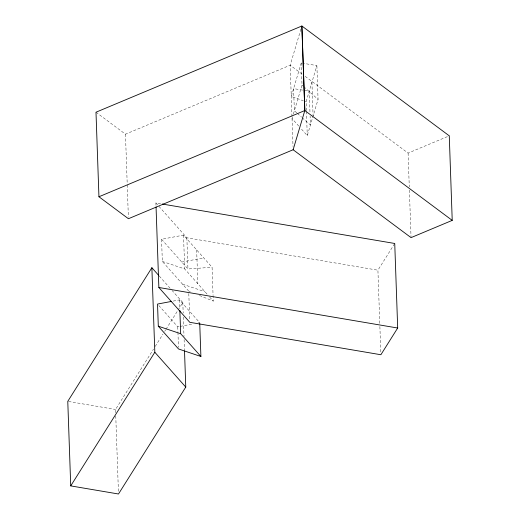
<?xml version="1.0" encoding="UTF-8"?>
<svg xmlns="http://www.w3.org/2000/svg" width="520" height="520" viewBox="0 0 520 520"><rect width="100%" height="100%" fill="white"/><g stroke="black" fill="none" stroke-linecap="round" stroke-linejoin="round"><path stroke-width="0.39" stroke-dasharray="2.6 1.95" d="M300.957 29.075L290.173 65.215L293.02 146.549M301.236 62.985L291.265 96.415L303.31 100.77M292.474 117.091L292.038 118.547L298.701 126.002M293.351 114.166L302.01 85.117L301.236 62.985M306.397 110.63L306.092 101.77L316.882 65.579L302.796 63.245M301.561 129.201L307.268 135.59L318.065 99.392L316.882 65.579M115.655 412.678L115.538 409.461L153.491 349.154M155.22 346.418L162.981 334.081M164.703 331.338L165.568 329.966M165.997 329.284L177.645 310.778M178.074 310.096L182.819 302.556L172.146 290.55M379.776 323.343L377.916 270.199L394.738 243.477M95.992 112.216L125.47 134.186L290.173 65.215L302.556 74.438M305.162 76.382L408.096 153.088L449.274 135.844M188.721 291.122L162.338 261.423L161.564 239.291L183.521 235.125L212.089 267.274L213.07 295.451M181.792 262.054L203.749 257.894M173.219 301.093L179.491 299.897L199.719 322.667L198.146 322.966M158.788 305.487L177.756 326.833L179.322 326.534M180.108 326.385L192.66 324.006M161.564 239.291L187.947 268.983L212.089 267.274M155.994 205.368L155.909 202.95L161.499 203.899M155.909 202.95L186.856 237.783L377.916 270.199M68.569 401.492L115.538 409.461M162.338 261.423L184.704 268.944L207.539 294.639M182.566 284.193L204.932 291.707M305.162 101.439L306.092 101.77M189.228 291.33L190.255 291.74M199.459 295.483L213.265 301.093L213.103 296.257M302.01 85.117L303.199 86.177M303.791 86.703L318.065 99.392M296.745 112.866L294.365 110.747L293.592 88.615L309.238 91.208L309.972 112.138M297.336 113.392L301.502 117.091M302.094 117.624L310.421 125.021L310.108 116.168M209.619 296.985L213.265 301.093M159.341 276.133L171.613 289.945M408.096 153.088L409.279 186.901M409.39 190.125L411.021 236.821M379.886 326.56L380.816 353.132M311.922 82.212L313.105 116.031M306.423 111.436L307.268 135.59M196.651 249.906L197.834 283.719M186.856 237.783L187.947 268.983M188.799 293.521L189.755 320.723M183.521 235.125L184.704 268.944M182.819 302.556L183.183 313.027M183.326 317.05L184.002 336.375M184.113 339.593L184.477 350.058M179.491 299.897L179.803 308.757M177.756 326.833L177.918 331.572M177.944 332.365L178.471 347.386M125.47 134.186L127.218 184.106M127.244 184.912L128.369 217.119M115.765 415.903L118.41 491.582"/><path stroke-width="0.78" d="M293.124 149.754L304.824 110.539L301.873 26L95.992 112.216L98.943 196.761L128.427 218.725L293.124 149.754L411.047 237.627L452.225 220.383L449.274 135.844L301.873 26L304.824 110.539L452.225 220.383M158.808 275.535L151.873 267.728L67.775 401.356L70.727 485.894L118.495 494L185.77 387.094L184.509 350.863M70.727 485.894L154.823 352.268L151.873 267.728M162.298 204.035L394.738 243.477L397.69 328.016L380.874 354.738L189.806 322.322L158.86 287.489L156.052 206.98M98.943 196.761L304.824 110.539M171.645 301.386L157.528 304.064L158.301 326.196L178.529 348.966L200.895 356.479L199.745 323.472M158.86 287.489L397.69 328.016M158.301 326.196L180.674 333.716L200.895 356.479M154.823 352.268L185.77 387.094M179.855 310.369L180.674 333.716"/></g></svg>
